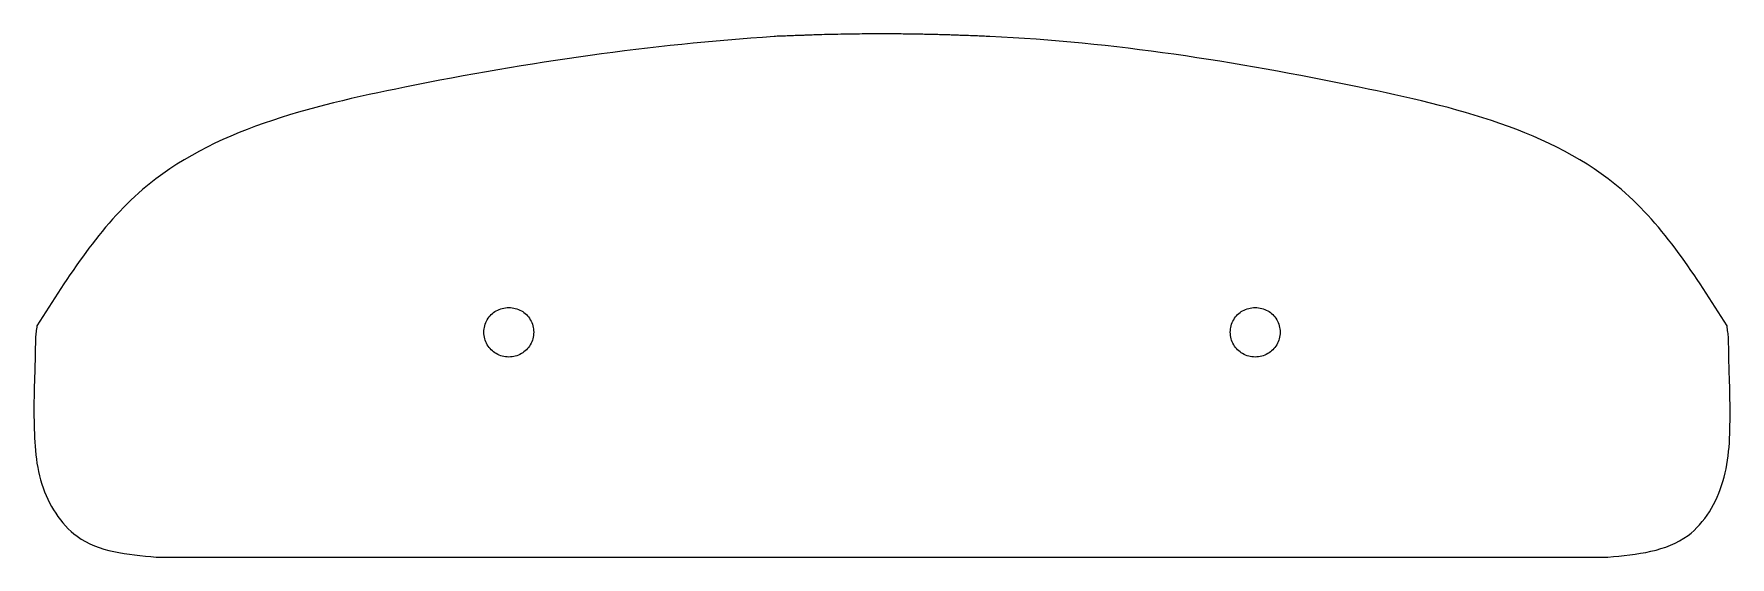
# Model space of a CAD drawing. Extents: x 675 to 811, y 605 to 647.
import ezdxf

# ---------------------------------------------------------------- set-up
doc = ezdxf.new("R2010")
doc.units = 0
doc.layers.get('0').update_dxf_attribs({"linetype": 'CONTINUOUS'})

msp = doc.modelspace()

# ---------------------------------------------------------------- linework, layer by layer
at = {"color": 1}
for p, q in [((684.428542, 605.134234), (685.804375, 605.134234)), ((685.804375, 605.134234), (740.820069, 605.134234)), ((740.820069, 605.134234), (744.727083, 605.134234)), ((744.727083, 605.134234), (799.742778, 605.134234)), ((799.742778, 605.134234), (801.118611, 605.134234))]:
    msp.add_line(p, q, dxfattribs=at)
for points in [[(734.108473, 647.008956), (724.136705, 646.340036), (714.505954, 644.965936), (704.407884, 642.931859)], [(734.143762, 647.011609), (734.132016, 647.010535), (734.120244, 647.009746), (734.108473, 647.008956)], [(734.179005, 647.015127), (734.167249, 647.014046), (734.155518, 647.012684), (734.143762, 647.011609)], [(734.214306, 647.017776), (734.202529, 647.017006), (734.190755, 647.016207), (734.179005, 647.015127)], [(734.742075, 647.040161), (734.566084, 647.034141), (734.390031, 647.02926), (734.214306, 647.017776)], [(735.271675, 647.060112), (735.095147, 647.053391), (734.918642, 647.046202), (734.742075, 647.040161)], [(735.801805, 647.079511), (735.625093, 647.073098), (735.448373, 647.066839), (735.271675, 647.060112)], [(736.142296, 647.091879), (736.028797, 647.087813), (735.915303, 647.08363), (735.801805, 647.079511)], [(736.483434, 647.103637), (736.369715, 647.099911), (736.256003, 647.095953), (736.142296, 647.091879)], [(736.824861, 647.114789), (736.711059, 647.110864), (736.597243, 647.107366), (736.483434, 647.103637)], [(737.054072, 647.123386), (736.977679, 647.120252), (736.901273, 647.117424), (736.824861, 647.114789)], [(737.28316, 647.132999), (737.206791, 647.129955), (737.130438, 647.126518), (737.054072, 647.123386)], [(737.512778, 647.141248), (737.436231, 647.138705), (737.359688, 647.13605), (737.28316, 647.132999)], [(739.236442, 647.184285), (738.661807, 647.173032), (738.087197, 647.160325), (737.512778, 647.141248)], [(740.971547, 647.211273), (740.393143, 647.205464), (739.81478, 647.195611), (739.236442, 647.184285)], [(742.71625, 647.220623), (742.134669, 647.218869), (741.553088, 647.217115), (740.971547, 647.211273)], [(743.299266, 647.219517), (743.104928, 647.220097), (742.910589, 647.22036), (742.71625, 647.220623)], [(743.881698, 647.216452), (743.687558, 647.218044), (743.493412, 647.218939), (743.299266, 647.219517)], [(744.4625, 647.211803), (744.268894, 647.212581), (744.075299, 647.214864), (743.881698, 647.216452)], [(744.49775, 647.21174), (744.486, 647.211714), (744.47425, 647.211756), (744.4625, 647.211803)], [(744.533093, 647.211885), (744.521312, 647.211861), (744.509531, 647.211767), (744.49775, 647.21174)], [(744.568334, 647.211803), (744.556587, 647.211861), (744.54484, 647.211908), (744.533093, 647.211885)], [(745.110622, 647.204798), (744.929866, 647.207739), (744.749111, 647.210922), (744.568334, 647.211803)], [(745.650886, 647.195443), (745.470809, 647.19918), (745.290715, 647.201868), (745.110622, 647.204798)], [(746.191111, 647.185345), (746.011007, 647.186922), (745.830955, 647.191706), (745.650886, 647.195443)], [(746.22929, 647.185194), (746.216564, 647.185138), (746.203837, 647.185233), (746.191111, 647.185345)], [(746.267596, 647.185514), (746.254827, 647.18546), (746.242059, 647.185251), (746.22929, 647.185194)], [(746.305763, 647.185345), (746.293041, 647.185466), (746.280318, 647.185568), (746.267596, 647.185514)], [(746.844407, 647.172651), (746.664879, 647.177817), (746.485358, 647.183627), (746.305763, 647.185345)], [(747.383227, 647.156963), (747.203641, 647.16296), (747.02402, 647.167483), (746.844407, 647.172651)], [(747.919722, 647.141248), (747.740818, 647.143557), (747.56204, 647.150991), (747.383227, 647.156963)], [(747.954991, 647.141041), (747.943235, 647.140967), (747.931478, 647.141096), (747.919722, 647.141248)], [(747.990298, 647.141474), (747.978529, 647.141394), (747.96676, 647.141116), (747.954991, 647.141041)], [(748.025556, 647.141248), (748.013804, 647.141433), (748.002051, 647.141553), (747.990298, 647.141474)], [(748.23751, 647.133199), (748.166885, 647.136638), (748.096252, 647.140132), (748.025556, 647.141248)], [(748.448953, 647.123276), (748.378464, 647.126391), (748.307991, 647.129768), (748.23751, 647.133199)], [(748.660556, 647.114789), (748.590009, 647.117303), (748.519473, 647.120159), (748.448953, 647.123276)], [(749.019673, 647.10369), (748.899962, 647.10724), (748.780243, 647.110524), (748.660556, 647.114789)], [(749.378458, 647.092282), (749.258871, 647.096329), (749.139276, 647.100143), (749.019673, 647.10369)], [(749.736527, 647.079512), (749.617177, 647.083968), (749.497822, 647.088242), (749.378458, 647.092282)], [(750.305068, 647.057297), (750.115567, 647.064898), (749.926054, 647.072436), (749.736527, 647.079512)], [(750.872808, 647.034034), (750.683555, 647.042051), (750.494317, 647.049706), (750.305068, 647.057297)], [(751.43868, 647.008956), (751.250136, 647.01769), (751.061465, 647.026042), (750.872808, 647.034034)], [(781.139238, 642.931193), (771.042819, 645.012827), (761.417732, 646.546675), (751.43868, 647.008956)], [(704.407884, 642.931859), (696.78626, 641.396618), (688.898422, 639.485411), (683.332683, 634.696594)], [(802.214455, 634.69626), (796.648389, 639.476893), (788.759565, 641.360068), (781.139238, 642.931193)], [(683.332683, 634.696594), (679.925027, 631.764612), (677.387826, 627.753937), (674.850625, 623.743262)], [(810.696528, 623.743262), (808.159396, 627.756296), (805.622265, 631.76933), (802.214455, 634.69626)], [(711.045805, 624.232871), (711.218518, 624.532357), (711.468631, 624.792814), (711.764279, 624.951346)], [(711.764279, 624.951346), (712.068738, 625.114601), (712.421487, 625.169765), (712.774236, 625.224928)], [(712.774236, 625.224928), (713.126985, 625.169765), (713.479734, 625.114601), (713.784193, 624.951346)], [(713.784193, 624.951346), (714.079841, 624.792814), (714.329954, 624.532357), (714.502667, 624.232871)], [(771.044485, 624.232871), (771.217199, 624.532357), (771.467311, 624.792814), (771.76296, 624.951346)], [(771.76296, 624.951346), (772.067419, 625.114601), (772.420168, 625.169765), (772.772917, 625.224928)], [(772.772917, 625.224928), (773.125666, 625.169765), (773.478415, 625.114601), (773.782874, 624.951346)], [(773.782874, 624.951346), (774.078522, 624.792814), (774.328635, 624.532357), (774.501348, 624.232871)], [(674.777895, 623.250633), (674.757439, 623.086726), (674.742457, 622.922056), (674.733415, 622.757133)], [(674.850625, 623.743262), (674.824539, 623.579309), (674.798453, 623.415356), (674.777895, 623.250633)], [(710.772222, 623.222914), (710.772166, 623.574662), (710.867945, 623.924461), (711.045805, 624.232871)], [(711.045805, 622.215244), (710.867766, 622.518961), (710.772278, 622.871908), (710.772222, 623.222914)], [(714.502667, 624.232871), (714.680527, 623.924461), (714.776306, 623.574662), (714.77625, 623.222914)], [(714.77625, 623.222914), (714.776194, 622.871908), (714.680706, 622.518961), (714.502667, 622.215244)], [(770.770903, 623.222914), (770.770847, 623.574662), (770.866625, 623.924461), (771.044485, 624.232871)], [(771.044486, 622.215244), (770.866447, 622.518961), (770.770959, 622.871908), (770.770903, 623.222914)], [(774.501348, 624.232871), (774.679208, 623.924461), (774.774987, 623.574662), (774.774931, 623.222914)], [(774.774931, 623.222914), (774.774875, 622.871908), (774.679387, 622.518961), (774.501348, 622.215244)], [(810.696528, 623.716803), (810.696317, 623.719726), (810.696113, 623.722651), (810.696214, 623.725569)], [(810.696214, 623.725569), (810.696318, 623.728553), (810.69674, 623.731531), (810.696841, 623.734514)], [(810.696841, 623.734514), (810.69694, 623.737427), (810.696734, 623.740344), (810.696528, 623.743262)], [(810.767911, 623.232928), (810.743782, 623.394174), (810.708306, 623.553807), (810.696528, 623.716803)], [(810.813064, 622.74827), (810.804698, 622.910393), (810.791923, 623.072459), (810.767911, 623.232928)], [(674.718334, 622.261595), (674.707496, 621.651316), (674.698912, 621.041153), (674.681403, 620.43116)], [(674.733415, 622.757133), (674.724369, 622.59212), (674.721268, 622.426853), (674.718334, 622.261595)], [(711.764279, 621.501016), (711.468998, 621.672229), (711.218546, 621.920564), (711.045805, 622.215244)], [(714.502667, 622.215244), (714.329926, 621.920564), (714.079474, 621.672229), (713.784193, 621.501016)], [(771.76296, 621.501016), (771.467679, 621.672229), (771.217227, 621.920564), (771.044486, 622.215244)], [(774.501348, 622.215244), (774.328607, 621.920564), (774.078155, 621.672229), (773.782874, 621.501016)], [(810.82882, 622.261595), (810.825392, 622.423852), (810.821434, 622.586089), (810.813064, 622.74827)], [(810.861122, 620.543749), (810.846393, 621.116279), (810.840913, 621.689064), (810.82882, 622.261595)], [(674.681403, 620.43116), (674.662672, 619.778593), (674.633726, 619.126219), (674.618994, 618.473567)], [(712.774236, 621.22972), (712.421661, 621.22972), (712.069086, 621.324279), (711.764279, 621.501016)], [(713.784193, 621.501016), (713.479386, 621.324279), (713.126811, 621.22972), (712.774236, 621.22972)], [(772.772917, 621.22972), (772.420342, 621.22972), (772.067767, 621.324279), (771.76296, 621.501016)], [(773.782874, 621.501016), (773.478067, 621.324279), (773.125492, 621.22972), (772.772917, 621.22972)], [(810.918903, 618.709813), (810.903128, 619.32121), (810.876851, 619.932334), (810.861122, 620.543749)], [(674.618994, 618.473567), (674.60377, 617.799103), (674.603725, 617.124342), (674.603681, 616.449581)], [(810.943472, 616.811178), (810.940306, 617.444109), (810.935228, 618.077108), (810.918903, 618.709813)], [(674.603681, 616.449581), (674.639226, 614.615116), (674.674772, 612.780651), (675.242414, 611.005174)], [(810.365773, 611.210324), (810.917803, 613.043379), (810.937628, 614.922529), (810.943472, 616.793539)], [(810.943472, 616.802359), (810.943472, 616.803338), (810.943465, 616.804318), (810.943467, 616.805298)], [(810.943467, 616.805298), (810.943468, 616.806278), (810.943478, 616.807259), (810.94348, 616.808239)], [(810.943468, 616.799426), (810.943467, 616.800404), (810.943473, 616.801381), (810.943472, 616.802359)], [(810.943476, 616.79649), (810.943475, 616.797469), (810.943468, 616.798448), (810.943468, 616.799426)], [(810.94348, 616.808239), (810.943482, 616.809219), (810.943477, 616.810198), (810.943472, 616.811178)], [(810.943472, 616.793539), (810.943475, 616.794523), (810.943478, 616.795506), (810.943476, 616.79649)], [(675.242414, 611.005174), (675.765994, 609.367518), (676.742268, 607.780048), (678.068439, 606.812443)], [(807.56742, 606.8768), (808.901611, 607.88001), (809.858444, 609.525701), (810.365773, 611.210324)], [(678.068439, 606.812443), (679.793692, 605.553659), (682.111117, 605.343946), (684.428542, 605.134234)], [(801.118611, 605.134234), (803.479149, 605.355956), (805.839687, 605.577678), (807.56742, 606.8768)]]:
    msp.add_open_spline(points, degree=3, dxfattribs=at)

doc.saveas('drawing.dxf')
